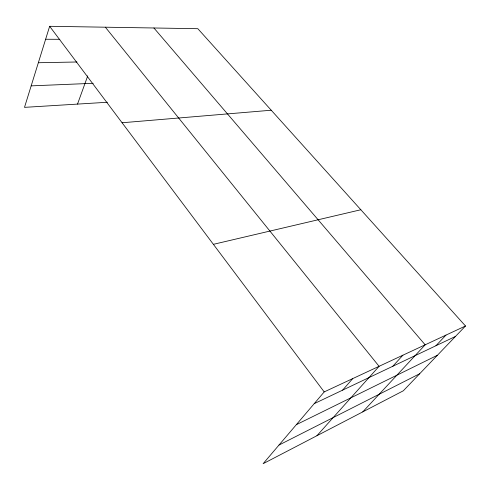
<?xml version="1.0" encoding="UTF-8"?>
<svg xmlns="http://www.w3.org/2000/svg" width="490" height="490" viewBox="0 0 490 490"><rect width="100%" height="100%" fill="white"/><g stroke="black" fill="none" stroke-linecap="round" stroke-linejoin="round"><path stroke-width="0.73" d="M465.5 325.991L324.202 391.914L263.118 463.705L403.313 390.793L465.5 325.991L197.831 28.702L49.649 26.295L24.5 107.359L107.433 102.257M77.524 104.094L87.747 75.852M342.62 390.144L352.69 378.623M316.938 435.714L379.082 366.312L105.356 27.195M392.802 366.263L402.915 355.189M362.747 411.894L425.167 344.813L153.915 27.985M435.916 345.744L445.98 335.099M278.988 445.055L419.703 373.723M296.328 424.677L437.417 355.256M314.206 403.662L455.486 336.428M213.383 244.332L360.842 209.751M122.09 122.763L271.233 110.226M31.17 85.866L93.222 83.3M38.343 62.732L76.961 61.991M45.625 39.255L59.835 39.304M49.649 26.295L324.202 391.914"/></g></svg>
